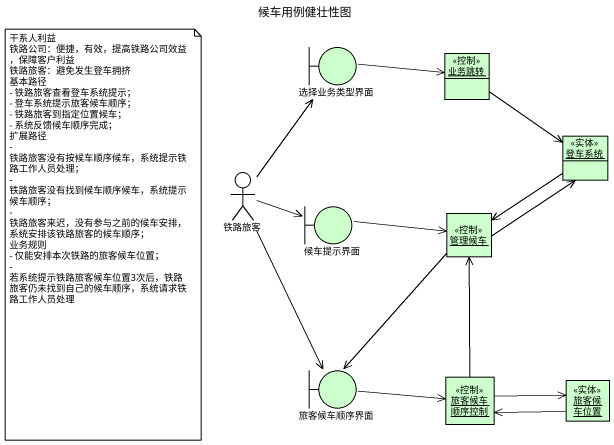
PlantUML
@startuml
title 候车用例健壮性图
allowmixing
hide circle
hide empty members
boundary 选择业务类型界面 #CCFFCC
object 业务跳转 <<控制>> #CCFFCC
object 登车系统 <<实体>> #CCFFCC
actor 铁路旅客
boundary 候车提示界面 #CCFFCC
object 管理候车 <<控制>> #CCFFCC
boundary 旅客候车顺序界面 #CCFFCC
object 旅客候车顺序控制 <<控制>> #CCFFCC
object 旅客候车位置 <<实体>> #CCFFCC
选择业务类型界面 -right-> 业务跳转
业务跳转 --> 登车系统
登车系统 --> 管理候车
铁路旅客 -up-> 选择业务类型界面
铁路旅客 -right-> 候车提示界面
铁路旅客 --> 旅客候车顺序界面
候车提示界面 -right-> 管理候车
管理候车 -up-> 登车系统
管理候车 --> 旅客候车顺序界面
旅客候车顺序界面 -right-> 旅客候车顺序控制
旅客候车顺序控制 -up-> 管理候车
旅客候车顺序控制 -right-> 旅客候车位置
旅客候车位置 -left-> 旅客候车顺序控制
note as N1
  干系人利益
  铁路公司：便捷，有效，提高铁路公司效益，保障客户利益
  铁路旅客：避免发生登车拥挤
  基本路径
  - 铁路旅客查看登车系统提示；
  - 登车系统提示旅客候车顺序；
  - 铁路旅客到指定位置候车；
  - 系统反馈候车顺序完成；
  扩展路径
  - 铁路旅客没有按候车顺序候车，系统提示铁路工作人员处理；
  - 铁路旅客没有找到候车顺序候车，系统提示候车顺序；
  - 铁路旅客来迟，没有参与之前的候车安排，系统安排该铁路旅客的候车顺序；
  业务规则
  - 仅能安排本次铁路的旅客候车位置；
  - 若系统提示铁路旅客候车位置3次后，铁路旅客仍未找到自己的候车顺序，系统请求铁路工作人员处理
end note
@enduml
